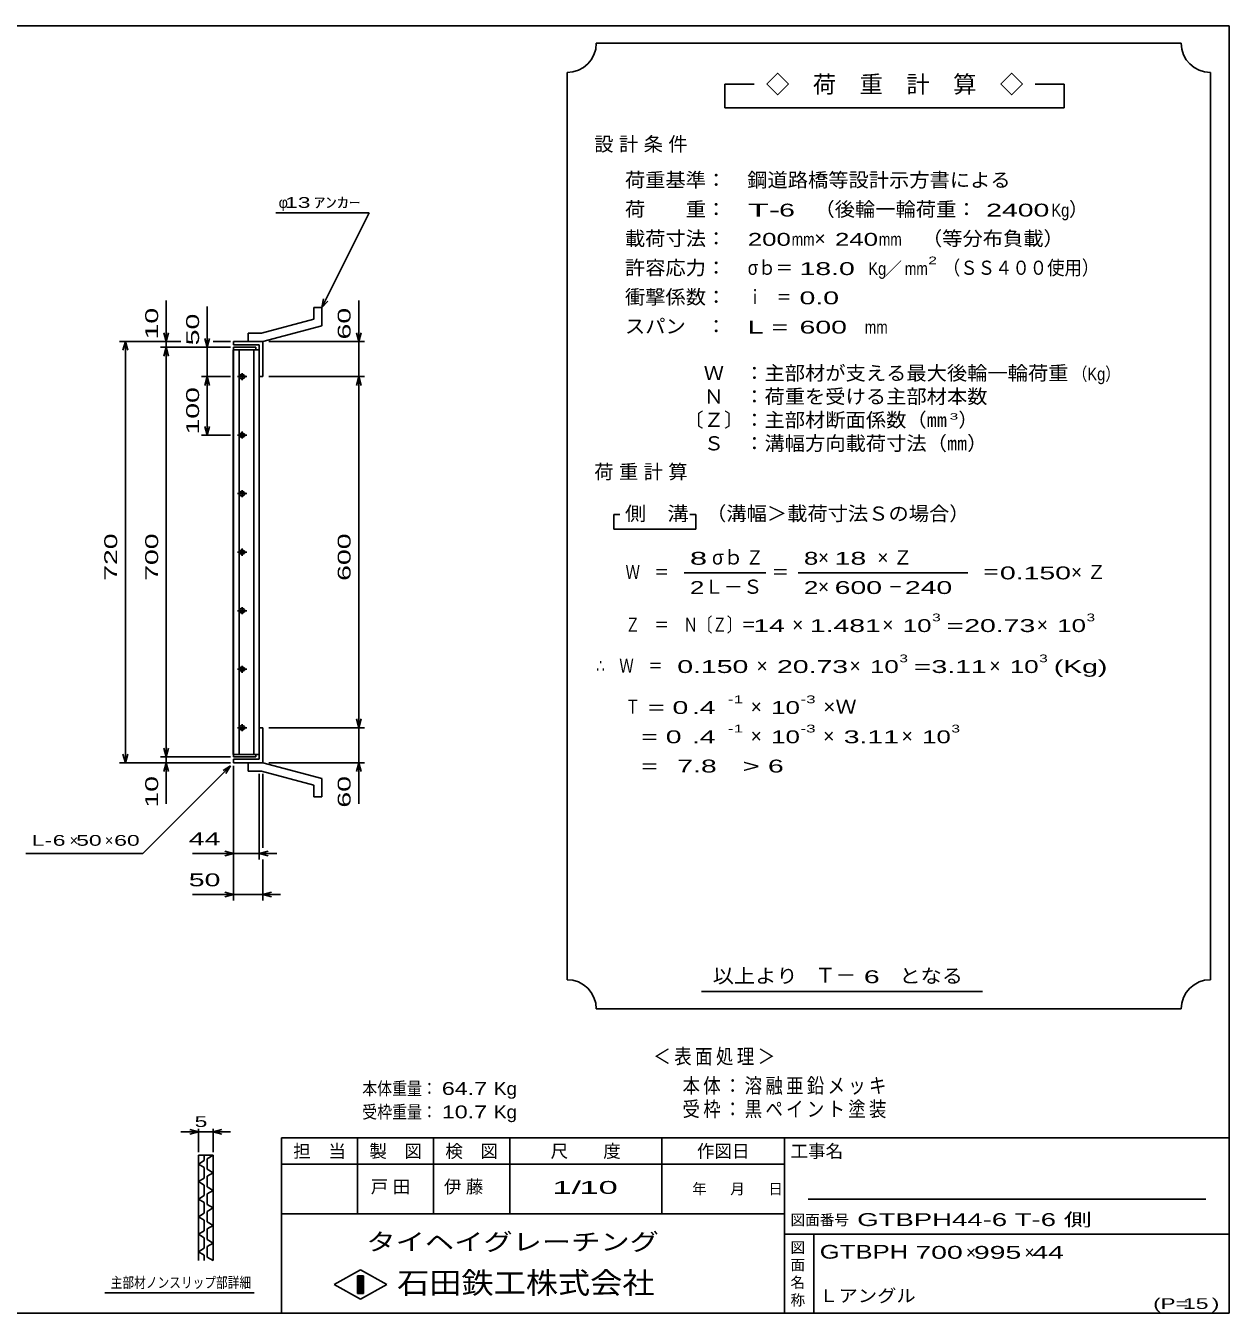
# Model space of a CAD drawing. Units: millimetres, scale not verified. Extents: x -1820 to 1736, y -1282 to 1048.
# Drawn here: x -321 to 1736, y -1152 to 1048 of the extents above; entities that cross this region are included whole.
import ezdxf
from ezdxf.enums import TextEntityAlignment as Align

# ---------------------------------------------------------------- set-up
doc = ezdxf.new("R2010")
doc.units = ezdxf.units.MM
doc.header["$LTSCALE"] = 10
for name, color, linetype, lineweight in [('0_2', 150, 'Continuous', 25), ('16', 3, 'Continuous', 25), ('19', 6, 'Continuous', 25), ('22', 4, 'Continuous', 25), ('24', 2, 'Continuous', 25), ('32', 4, 'Continuous', 25)]:
    doc.layers.add(name, color=color, linetype=linetype, lineweight=lineweight)
doc.styles.add('ベクトル', font='')
doc.styles.get('ベクトル').set_extended_font_data('ベクトル')

msp = doc.modelspace()

# ---------------------------------------------------------------- linework, layer by layer
at = {"layer": '0_2'}
for p, q in [((-1724, 1048.5), (1736, 1048.5)), ((1736, 1048.5), (1736, -1151.5)), ((1736, -851.5), (116, -851.5)), ((116, -851.5), (116, -1151.5)), ((246, -851.5), (246, -981.5)), ((376, -981.5), (376, -851.5)), ((506, -851.5), (506, -981.5)), ((766, -981.5), (766, -851.5)), ((976, -851.5), (976, -1151.5)), ((976, -896.5), (116, -896.5)), ((1696, -956.5), (1016, -956.5)), ((116, -981.5), (976, -981.5)), ((976, -1016.5), (1736, -1016.5)), ((1026, -1151.5), (1026, -1016.5)), ((206, -1102.5), (251, -1077.5)), ((251, -1077.5), (296, -1102.5)), ((246, -1087.5), (256, -1087.5)), ((246, -1117.5), (246, -1087.5)), ((246, -1087.5), (248, -1087.5)), ((248, -1087.5), (248, -1117.5)), ((250, -1117.5), (250, -1087.5)), ((250, -1087.5), (252, -1087.5)), ((252, -1087.5), (252, -1117.5)), ((254, -1117.5), (254, -1087.5)), ((254, -1087.5), (256, -1087.5)), ((256, -1087.5), (256, -1117.5)), ((256, -1087.5), (256, -1117.5)), ((251, -1127.5), (206, -1102.5)), ((256, -1117.5), (246, -1117.5)), ((248, -1117.5), (250, -1117.5)), ((296, -1102.5), (251, -1127.5)), ((252, -1117.5), (254, -1117.5)), ((1736, -1151.5), (-1724, -1151.5))]:
    msp.add_line(p, q, dxfattribs=at)
at = {"layer": '16'}
for p, q in [((33.3, -196.5), (33.3, 494.5)), ((33.3, 494.5), (34, 494.5)), ((72, 499), (34, 499)), ((34, 499), (34, 494.5)), ((34, 494.5), (72, 494.5)), ((34, 494.5), (34, -196.5)), ((78, 494.5), (34, 494.5)), ((43.5, 494.5), (43.5, -196.5)), ((68.5, -196.5), (68.5, 494.5)), ((72, 494.5), (72, 499)), ((78, -196.5), (78, 494.5)), ((40.5, 449), (56.5, 449)), ((50.5, 452), (46.5, 452)), ((46.5, 446), (50.5, 446)), ((48.5, 455), (48.5, 443)), ((50.5, 352), (46.5, 352)), ((48.5, 355), (48.5, 343)), ((40.5, 349), (56.5, 349)), ((46.5, 346), (50.5, 346)), ((40.5, 249), (56.5, 249)), ((50.5, 252), (46.5, 252)), ((46.5, 246), (50.5, 246)), ((48.5, 255), (48.5, 243)), ((48.5, 155), (48.5, 143)), ((40.5, 149), (56.5, 149)), ((50.5, 152), (46.5, 152)), ((46.5, 146), (50.5, 146)), ((40.5, 49), (56.5, 49)), ((50.5, 52), (46.5, 52)), ((46.5, 46), (50.5, 46)), ((48.5, 55), (48.5, 43)), ((40.5, -51), (56.5, -51)), ((50.5, -48), (46.5, -48)), ((46.5, -54), (50.5, -54)), ((48.5, -45), (48.5, -57)), ((40.5, -151), (56.5, -151)), ((50.5, -148), (46.5, -148)), ((46.5, -154), (50.5, -154)), ((48.5, -145), (48.5, -157)), ((34, -196.5), (33.3, -196.5)), ((34, -196.5), (72, -196.5)), ((34, -201), (34, -196.5)), ((34, -196.5), (78, -196.5)), ((72, -196.5), (72, -201)), ((72, -201), (34, -201))]:
    msp.add_line(p, q, dxfattribs=at)
for centre, radius, start, end in [((46.5, 449), 3, 90, 270), ((48.5, 449), 4, 46.6, 133.4), ((48.5, 449), 4, 226.6, 313.4), ((50.5, 449), 3, 270, 90), ((46.5, 349), 3, 90, 270), ((48.5, 349), 4, 46.6, 133.4), ((50.5, 349), 3, 270, 90), ((48.5, 349), 4, 226.6, 313.4), ((46.5, 249), 3, 90, 270), ((48.5, 249), 4, 46.6, 133.4), ((48.5, 249), 4, 226.6, 313.4), ((50.5, 249), 3, 270, 90), ((46.5, 149), 3, 90, 270), ((48.5, 149), 4, 46.6, 133.4), ((48.5, 149), 4, 226.6, 313.4), ((50.5, 149), 3, 270, 90), ((46.5, 49), 3, 90, 270), ((48.5, 49), 4, 46.6, 133.4), ((48.5, 49), 4, 226.6, 313.4), ((50.5, 49), 3, 270, 90), ((46.5, -51), 3, 90, 270), ((48.5, -51), 4, 46.6, 133.4), ((48.5, -51), 4, 226.6, 313.4), ((50.5, -51), 3, 270, 90), ((46.5, -151), 3, 90, 270), ((48.5, -151), 4, 46.6, 133.4), ((48.5, -151), 4, 226.6, 313.4), ((50.5, -151), 3, 270, 90)]:
    msp.add_arc(centre, radius, start, end, dxfattribs=at)
at = {"layer": '19'}
for p, q in [((171, 567), (185, 567)), ((171, 547), (171, 567)), ((185, 536), (185, 567)), ((171, 547), (82, 523)), ((84, 509), (185, 536)), ((34, 503), (34, 509)), ((34, 509), (83, 509)), ((59, 523), (82, 523)), ((59, 509), (59, 523)), ((59, 509), (84, 509)), ((83, 509), (84, 508)), ((84, 508), (84, 449)), ((78, 503), (34, 503)), ((78, 449), (78, 503)), ((84, 449), (78, 449)), ((84, -151), (78, -151)), ((78, -151), (78, -205)), ((84, -210), (84, -151)), ((34, -205), (34, -211)), ((78, -205), (34, -205)), ((34, -211), (83, -211)), ((59, -211), (84, -211)), ((59, -225), (59, -211)), ((83, -211), (84, -210)), ((84, -211), (185, -238)), ((59, -225), (82, -225)), ((171, -249), (82, -225)), ((185, -269), (185, -238)), ((171, -269), (171, -249)), ((171, -269), (185, -269))]:
    msp.add_line(p, q, dxfattribs=at)
at = {"layer": '22'}
for p, q in [((106, 729), (266, 729)), ((185, 567), (266, 729)), ((-81, 509), (-81, 579)), ((185, 567), (188, 581.6)), ((185, 567), (195, 578)), ((248, 509), (248, 579)), ((-11, 499), (-11, 569)), ((-161, 509), (-56, 509)), ((-155, 494), (-151, 509)), ((-147, 494), (-151, 509)), ((-151, -211), (-151, 509)), ((-91, 509), (-56, 509)), ((-81, 509), (-85, 524)), ((-81, 509), (-77, 524)), ((-81, 499), (-81, 509)), ((-11, 499), (-15, 514)), ((-7, 514), (-11, 499)), ((-1, 509), (29, 509)), ((-1, 509), (29, 509)), ((94, 509), (258, 509)), ((248, 509), (244, 524)), ((248, 509), (252, 524)), ((248, 449), (248, 509)), ((-91, 499), (29, 499)), ((-85, 484), (-81, 499)), ((-77, 484), (-81, 499)), ((-81, -201), (-81, 499)), ((29, 499), (-21, 499)), ((-11, 499), (-11, 449)), ((-21, 449), (29, 449)), ((-15, 434), (-11, 449)), ((-7, 434), (-11, 449)), ((-11, 349), (-11, 449)), ((94, 449), (258, 449)), ((244, 434), (248, 449)), ((252, 434), (248, 449)), ((248, -151), (248, 449)), ((-11, 349), (-15, 364)), ((-11, 349), (-7, 364)), ((-21, 349), (29, 349)), ((94, -151), (258, -151)), ((248, -151), (244, -136)), ((248, -151), (252, -136)), ((248, -211), (248, -151)), ((-151, -211), (-155, -196)), ((-151, -211), (-147, -196)), ((-81, -201), (-85, -186)), ((-81, -201), (-77, -186)), ((-161, -211), (29, -211)), ((-121, -366), (29, -216)), ((-91, -201), (29, -201)), ((-91, -211), (29, -211)), ((-85, -226), (-81, -211)), ((-81, -211), (-81, -201)), ((-77, -226), (-81, -211)), ((-81, -281), (-81, -211)), ((16, -224), (29, -216)), ((21, -229), (29, -216)), ((34, -376), (34, -216)), ((34, -446), (34, -216)), ((94, -211), (258, -211)), ((244, -226), (248, -211)), ((252, -226), (248, -211)), ((248, -281), (248, -211)), ((78, -376), (78, -230)), ((84, -356), (84, -230)), ((-321, -366), (-121, -366)), ((-36, -366), (34, -366)), ((34, -366), (19, -362)), ((19, -370), (34, -366)), ((34, -366), (78, -366)), ((78, -366), (93, -362)), ((93, -370), (78, -366)), ((78, -366), (108, -366)), ((84, -446), (84, -376)), ((-36, -436), (34, -436)), ((34, -436), (19, -432)), ((19, -440), (34, -436)), ((34, -436), (84, -436)), ((84, -436), (99, -432)), ((99, -440), (84, -436)), ((84, -436), (114, -436))]:
    msp.add_line(p, q, dxfattribs=at)
at = {"layer": '24', "color": 4}
for p, q in [((1654, 1018.5), (654, 1018.5)), ((604, 968.5), (604, -581.5)), ((1704, -581.5), (1704, 968.5)), ((924, 948.5), (874, 948.5)), ((874, 948.5), (874, 908.5)), ((1454, 948.5), (1404, 948.5)), ((1454, 908.5), (1454, 948.5)), ((874, 908.5), (1454, 908.5)), ((694, 213.5), (684, 213.5)), ((684, 213.5), (684, 188.5)), ((824, 213.5), (814, 213.5)), ((824, 188.5), (824, 213.5)), ((684, 188.5), (824, 188.5)), ((804, 113.5), (944, 113.5)), ((999, 113.5), (1289, 113.5)), ((834, -601.5), (1314, -601.5)), ((654, -631.5), (1654, -631.5))]:
    msp.add_line(p, q, dxfattribs=at)
for centre, start, end in [((604, 1018.5), 270, 0), ((1704, 1018.5), 180, 270), ((604, -631.5), 0, 90), ((1704, -631.5), 90, 180)]:
    msp.add_arc(centre, 50, start, end, dxfattribs=at)
at = {"layer": '32'}
for p, q in [((-26, -841.5), (-56, -841.5)), ((-26, -841.5), (-41, -837.5)), ((-41, -845.5), (-26, -841.5)), ((-26, -876.5), (-26, -836.5)), ((-26, -841.5), (-1, -841.5)), ((-1, -836.5), (-1, -876.5)), ((-1, -841.5), (14, -837.5)), ((14, -845.5), (-1, -841.5)), ((-1, -841.5), (29, -841.5)), ((-26, -881.5), (-1, -881.5)), ((-26, -1061.5), (-26, -881.5)), ((-16, -890.5), (-26, -896.5)), ((-26, -896.5), (-16, -902.5)), ((-16, -881.5), (-16, -890.5)), ((-1, -881.5), (-11, -887.5)), ((-11, -887.5), (-11, -905.5)), ((-1, -881.5), (-1, -1061.5)), ((-16, -920.5), (-26, -926.5)), ((-16, -902.5), (-16, -920.5)), ((-11, -905.5), (-1, -911.5)), ((-1, -911.5), (-11, -917.5)), ((-11, -917.5), (-11, -935.5)), ((-26, -926.5), (-16, -932.5)), ((-16, -932.5), (-16, -950.5)), ((-11, -935.5), (-1, -941.5)), ((-1, -941.5), (-11, -947.5)), ((-16, -950.5), (-26, -956.5)), ((-26, -956.5), (-16, -962.5)), ((-16, -962.5), (-16, -980.5)), ((-11, -947.5), (-11, -965.5)), ((-11, -965.5), (-1, -971.5)), ((-16, -980.5), (-26, -986.5)), ((-26, -986.5), (-16, -992.5)), ((-1, -971.5), (-11, -977.5)), ((-11, -977.5), (-11, -995.5)), ((-16, -1010.5), (-26, -1016.5)), ((-16, -992.5), (-16, -1010.5)), ((-11, -995.5), (-1, -1001.5)), ((-1, -1001.5), (-11, -1007.5)), ((-11, -1007.5), (-11, -1025.5)), ((-26, -1016.5), (-16, -1022.5)), ((-16, -1022.5), (-16, -1040.5)), ((-11, -1025.5), (-1, -1031.5)), ((-1, -1031.5), (-11, -1037.5)), ((-16, -1040.5), (-26, -1046.5)), ((-26, -1046.5), (-16, -1052.5)), ((-16, -1052.5), (-16, -1061.5)), ((-11, -1037.5), (-11, -1055.5)), ((-11, -1055.5), (-1, -1061.5)), ((69, -1116.5), (-186, -1116.5))]:
    msp.add_line(p, q, dxfattribs=at)

# ---------------------------------------------------------------- texts
at = {"layer": '0_2', "style": 'ベクトル'}
for s, height, p in [('担\u3000当', 21.99, (136, -874.5)), ('製\u3000図', 21.99, (266, -874.5)), ('検\u3000図', 21.99, (396, -874.5)), ('尺\u3000\u3000度', 21.99, (576, -874.5)), ('作図日', 21.99, (826, -874.5)), ('工事名', 21.99, (986, -874.5)), ('年', 18.3, (818, -939)), ('月', 18.3, (883, -939)), ('日', 18.3, (948, -939)), ('図面番号', 18.33, (986, -992)), ('図', 18.3, (986, -1039)), ('面', 18.3, (986, -1069)), ('名', 18.3, (986, -1099)), ('称', 18.3, (986, -1129))]:
    msp.add_text(s, height=height, dxfattribs=at).set_placement(p, align=Align.MIDDLE_LEFT)
at = {"layer": '0_2', "color": 222, "style": 'ベクトル'}
for s, height, width, p in [('タイヘイグレーチング', 29.33, 1.25, (261, -1029.5)), ('石田鉄工株式会社', 36.66, 1.1, (313.5, -1099.5))]:
    msp.add_text(s, height=height, dxfattribs=dict(at, width=width)).set_placement(p, align=Align.MIDDLE_LEFT)
at = {"layer": '22', "color": 2, "style": 'ベクトル'}
for s, height, p in [('φ', 18.3, (111, 746.5)), ('×', 18.3, (-246, -343.5)), ('×', 18.3, (-186, -343.5)), ('×', 22, (1286, -1047.5)), ('×', 22, (1386, -1047.5))]:
    msp.add_text(s, height=height, dxfattribs=at).set_placement(p, align=Align.MIDDLE_LEFT)
for s, height, width, p in [(' 13 ', 18.33, 1.6, (111, 746.5)), ('ｱﾝｶｰ', 18.33, 1.6, (171, 746.5)), ('L-', 18.33, 1.6, (-311, -343.5)), (' 6 ', 18.33, 1.6, (-286, -343.5)), (' 50 ', 18.33, 1.6, (-246, -343.5)), (' 60 ', 18.33, 1.6, (-181, -343.5)), (' 44 ', 21.99, 1.65, (-56, -341)), (' 50 ', 21.99, 1.65, (-56, -411)), ('本体重量：', 21.99, 0.85, (254, -767.5)), (' 64.7', 21.99, 1.35, (379, -767.5)), ('Kg', 21.99, 1.1, (479, -767.5)), ('受枠重量：', 21.99, 0.85, (254, -807.5)), (' 10.7', 21.99, 1.35, (379, -807.5)), ('Kg', 21.99, 1.1, (479, -807.5)), ('1/', 21.99, 2, (579, -936.5)), (' 10 ', 21.99, 2, (609, -936.5)), ('GTBPH44-6 T-6 側                    ', 21.99, 1.6, (1100, -991.5)), ('GTBPH', 23.46, 1.4, (1036, -1046.5)), (' 700 ', 21.99, 1.65, (1186, -1047.5)), (' 995 ', 21.99, 1.65, (1286, -1047.5)), (' 44 ', 21.99, 1.65, (1386, -1047.5)), ('Ｌアングル', 21.99, 1.1, (1035, -1121.5)), ('(P=', 18.33, 1.55, (1606, -1135)), (' 15 ', 18.33, 1.6, (1646, -1135)), (')', 18.3, 1.6, (1706, -1135))]:
    msp.add_text(s, height=height, dxfattribs=dict(at, width=width)).set_placement(p, align=Align.MIDDLE_LEFT)
at = {"layer": '22', "color": 2, "style": 'ベクトル', "width": 1.65}
for s, p in [(' 10 ', (-106, 499)), (' 50 ', (-36, 489)), (' 60 ', (223, 499)), (' 100 ', (-36, 336.5)), (' 720 ', (-176, 86.5)), (' 700 ', (-106, 86.5)), (' 600 ', (223, 86.5)), (' 10 ', (-106, -301)), (' 60 ', (223, -301))]:
    msp.add_text(s, height=21.99, rotation=90, dxfattribs=at).set_placement(p, align=Align.MIDDLE_LEFT)
at = {"layer": '22', "color": 2, "attachment_point": 4, "style": 'ベクトル'}
for s, insert, char_height in [('\\T1.2;\\W0.85;＜表面処理＞', (751.5, -714), 25.66), ('\\T1.19;\\W0.85;本体：溶融亜鉛メッキ', (801.5, -764), 25.66), ('\\T1.19;\\W0.85;受枠：黒ペイント塗装', (801.5, -804), 25.66), ('\\T1.25;戸田\u3000', (268.5, -936.5), 21.99), ('\\T1.25;伊藤\u3000', (393.5, -936.5), 21.99)]:
    msp.add_mtext(s, dxfattribs=dict(at, insert=insert, char_height=char_height))
at = {"layer": '24', "style": 'ベクトル'}
for s, height, p in [('◇\u3000荷\u3000重\u3000計\u3000算\u3000◇', 29.33, (944, 948.5)), ('）', 24.2, (1462, 735)), ('×', 24.2, (1027, 685)), ('／', 22, (1146.5, 633.5)), ('）', 24.2, (1273, 375)), ('σｂ', 24.19, (852, 140)), ('×', 24.2, (1033, 140)), ('Ｌ－Ｓ', 24.19, (839, 90)), ('×', 24.2, (1033, 90)), ('×', 24.2, (989, 25)), ('×', 24.2, (1143, 25)), ('×', 24.2, (1407, 25)), ('×', 24.2, (928, -45)), ('×', 24.2, (1087, -45)), ('×', 24.2, (1326, -45)), ('×', 24.2, (918, -115)), ('×', 24.2, (918, -165)), ('×', 24.2, (1042, -165)), ('×', 24.2, (1176, -165)), ('Ｔ－', 25.66, (1028, -574))]:
    msp.add_text(s, height=height, dxfattribs=at).set_placement(p, align=Align.MIDDLE_LEFT)
for s, height, width, p in [('荷重基準：\u3000', 24.19, 1.05, (703, 785)), ('鋼道路橋等設計示方書による', 24.19, 1.05, (912, 785)), ('荷\u3000\u3000重：\u3000', 24.19, 1.05, (703, 735)), ('（後輪一輪荷重：', 24.19, 1.05, (1027, 735)), ('T-', 21.99, 2, (913, 733.5)), (' 6 ', 21.99, 1.65, (953, 733.5)), (' 2400', 21.99, 1.65, (1307, 733.5)), ('Kg', 21.99, 0.85, (1432, 733.5)), ('載荷寸法：\u3000', 24.19, 1.05, (703, 685)), ('200', 21.99, 1.5, (913, 683.5)), ('mm', 21.99, 0.8, (988, 683.5)), ('240', 21.99, 1.5, (1062, 683.5)), ('mm', 21.99, 0.8, (1137, 683.5)), ('\u3000（等分布負載）', 24.19, 1.05, (1176, 685)), ('許容応力：\u3000', 24.19, 1.05, (703, 635)), ('σｂ＝', 24.19, 0.9, (913, 635)), (' 18.0', 21.99, 1.65, (988, 633.5)), ('Kg', 21.99, 0.85, (1119, 633.5)), ('mm', 21.99, 0.8, (1181.5, 633.5)), ('2', 13.2, 1.5, (1221.5, 647.5)), ('（ＳＳ４００使用）', 24.19, 0.9, (1246.5, 635)), ('衝撃係数：\u3000', 24.19, 1.05, (703, 585)), ('ｉ\u3000＝', 24.19, 0.75, (913, 585)), (' 0.0', 21.99, 1.65, (988, 583.5)), ('スパン\u3000：\u3000', 24.19, 1.05, (703, 535)), ('L =', 21.99, 1.65, (913, 533.5)), (' 600 ', 21.99, 1.65, (988, 533.5)), ('mm', 21.99, 0.8, (1113, 533.5)), ('\u3000Ｗ\u3000：主部材が支える最大後輪一輪荷重', 24.19, 1.05, (803, 455)), ('（Kg）', 21.99, 0.85, (1468, 453.5)), ('\u3000Ｎ\u3000：荷重を受ける主部材本数', 24.19, 1.05, (803, 415)), ('〔Ｚ〕：主部材断面係数（㎜', 24.19, 1.05, (803, 375)), ('3', 11, 1.8, (1258, 381)), ('\u3000Ｓ\u3000：溝幅方向載荷寸法（㎜）', 24.19, 1.05, (803, 335)), ('側\u3000溝', 24.19, 1.1, (703, 215)), ('\u3000（溝幅＞載荷寸法Ｓの場合）', 24.19, 1.05, (807, 215)), ('8', 22, 1.8, (814, 138.5)), ('Ｚ', 24.2, 0.9, (910, 140)), ('8', 22, 1.5, (1009, 138.5)), (' 18 ', 21.99, 1.65, (1048, 138.5)), ('Ｗ\u3000＝', 24.19, 0.75, (704, 115)), ('＝', 24.2, 0.9, (954, 115)), ('＝', 24.2, 0.9, (1314, 115)), ('0.150', 21.99, 1.65, (1344, 113.5)), ('2', 22, 1.5, (814, 88.5)), ('2', 22, 1.5, (1009, 88.5)), (' 600 ', 21.99, 1.65, (1048, 88.5)), ('－', 24.2, 0.75, (1153, 90)), (' 240 ', 21.99, 1.65, (1168, 88.5)), ('3', 13.2, 1.5, (1228, 37.5)), ('3', 13.2, 1.5, (1492, 37.5)), ('Ｚ\u3000＝\u3000Ｎ〔Ｚ〕＝', 24.19, 0.75, (704, 25)), (' 14 ', 21.99, 1.65, (909, 23.5)), ('1.481', 21.99, 1.65, (1019, 23.5)), ('10', 21.99, 1.5, (1178, 23.5)), ('=', 22, 1.7, (1253, 23.5)), ('20.73', 21.99, 1.65, (1283, 23.5)), ('10', 21.99, 1.5, (1442, 23.5)), ('∴\u3000Ｗ\u3000＝', 24.19, 0.75, (654, -45)), (' 0.150', 21.99, 1.65, (779, -46.5)), ('20.73', 21.99, 1.65, (963, -46.5)), ('10', 21.99, 1.5, (1122, -46.5)), ('3', 13.2, 1.5, (1172, -32.5)), ('=', 22, 1.7, (1197, -46.5)), ('3.11', 21.99, 1.65, (1227, -46.5)), ('10', 21.99, 1.5, (1361, -46.5)), ('3', 13.2, 1.5, (1411, -32.5)), ('(Kg)', 21.99, 1.65, (1436, -46.5)), ('Ｔ', 24.2, 0.75, (704, -115)), (' = 0', 21.99, 1.65, (729, -116.5)), (' .4 ', 21.99, 1.65, (804, -116.5)), ('-1', 13.2, 1.65, (879, -102.5)), ('10', 21.99, 1.5, (953, -116.5)), ('-3', 13.2, 1.65, (1003, -102.5)), ('×Ｗ', 24.19, 1.1, (1042, -115)), ('-1', 13.2, 1.65, (879, -152.5)), ('-3', 13.2, 1.65, (1003, -152.5)), ('3', 13.2, 1.5, (1261, -152.5)), ('  = 0', 21.99, 1.65, (704, -166.5)), (' .4 ', 21.99, 1.65, (804, -166.5)), ('10', 21.99, 1.5, (953, -166.5)), ('3.11', 21.99, 1.65, (1077, -166.5)), ('10', 21.99, 1.5, (1211, -166.5)), ('  =', 21.99, 1.65, (704, -216.5)), (' 7.8', 21.99, 1.65, (779, -216.5)), ('>', 22, 1.7, (904, -216.5)), (' 6 ', 21.99, 1.65, (934, -216.5)), ('以上より\u3000', 24.19, 1.1, (853, -575)), (' 6 ', 21.99, 1.65, (1098, -576.5)), ('となる', 24.19, 1.1, (1172, -575))]:
    msp.add_text(s, height=height, dxfattribs=dict(at, width=width)).set_placement(p, align=Align.MIDDLE_LEFT)
at = {"layer": '24', "char_height": 24.19, "attachment_point": 4, "style": 'ベクトル'}
for s, insert in [('\\T1.28;設計条件', (650.5, 845)), ('\\T1.28;荷重計算', (650.5, 285)), ('\\T1.42;×Ｚ', (1134.5, 140)), ('\\T1.42;×Ｚ', (1465.5, 115))]:
    msp.add_mtext(s, dxfattribs=dict(at, insert=insert))
at = {"layer": '32', "color": 2, "style": 'ベクトル'}
for s, width, p in [(' 5 ', 1.6, (-43.5, -824)), ('主部材ノンスリップ部詳細', 0.8, (-176, -1099))]:
    msp.add_text(s, height=18.33, dxfattribs=dict(at, width=width)).set_placement(p, align=Align.MIDDLE_LEFT)

doc.saveas('drawing.dxf')
